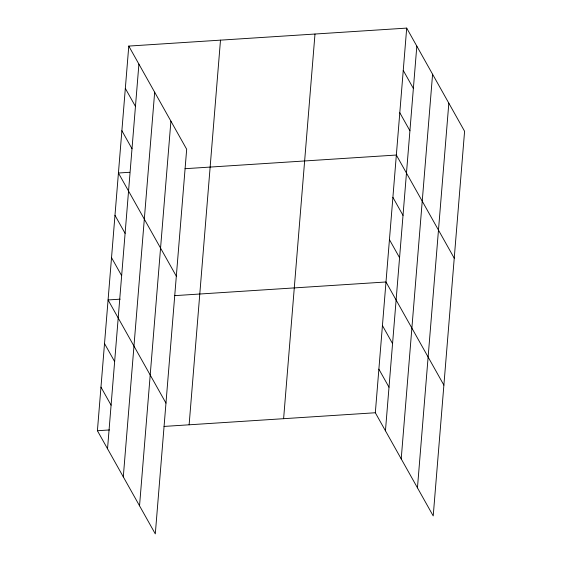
<?xml version="1.0" encoding="UTF-8"?>
<svg xmlns="http://www.w3.org/2000/svg" width="562" height="562" viewBox="0 0 562 562"><rect width="100%" height="100%" fill="white"/><g stroke="black" fill="none" stroke-linecap="round" stroke-linejoin="round"><path stroke-width="0.84" d="M128.782 46.077L186.675 149.246L155.302 533.9L97.409 430.731L128.782 46.077L406.698 28.1L464.591 131.269L433.218 515.923L375.325 412.754L406.698 28.1M107.532 448.771L138.905 64.117M123.296 476.864L154.669 92.21M139.538 505.807L170.911 121.153M189.12 424.802L220.494 40.141M283.613 418.69L314.987 34.029M385.448 430.801L416.821 46.147M401.212 458.894L432.585 74.233M417.454 487.837L448.827 103.176M129.674 172.281L118.427 173.012L176.32 276.181M185.046 168.698L396.343 155.035L454.244 258.204M120.184 299.167L108.073 299.946L165.973 403.116M174.698 295.64L385.989 281.976L443.889 385.146M97.409 430.731L109.52 429.944M164.027 426.425L375.325 412.754M403.249 70.412L413.372 88.459M399.793 112.723L409.923 130.77M392.894 197.346L403.017 215.394M389.445 239.658L399.568 257.705M382.434 325.567L392.564 343.614M378.879 369.164L389.002 387.204M125.326 88.389L135.456 106.429M121.877 130.7L132.007 148.74M114.978 215.323L125.101 233.363M111.522 257.635L121.652 275.682M104.518 343.544L114.641 361.584M100.963 387.134L111.086 405.181"/></g></svg>
